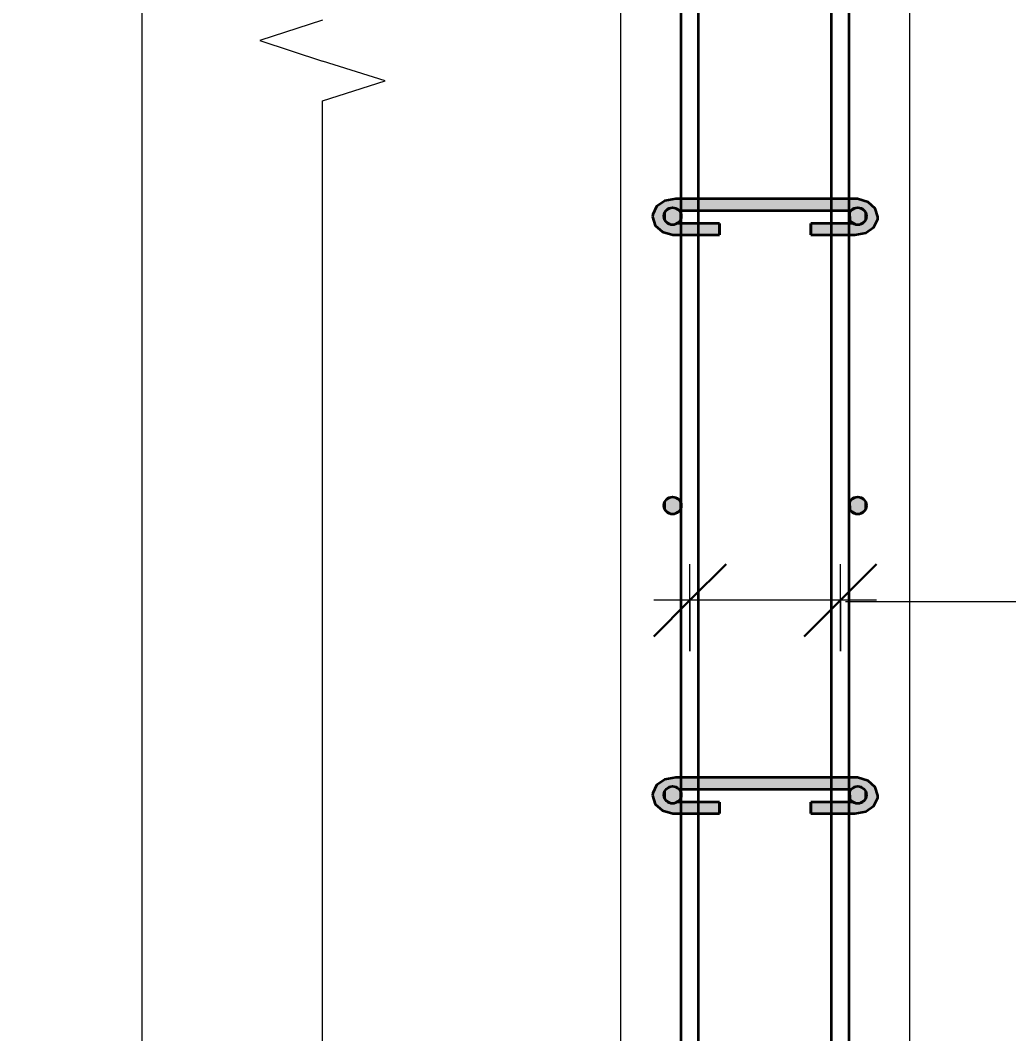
# Model space of a CAD drawing. Header units: millimetres. Extents: x -42469 to 17648, y -5898 to 81170.
# Drawn here: x 2796 to 3479, y -2265 to -1565 of the extents above; entities that cross this region are included whole.
import ezdxf

# ---------------------------------------------------------------- set-up
doc = ezdxf.new("R2010")
doc.units = ezdxf.units.MM
for name, color, linetype, lineweight in [('AA_Dim', 7, 'Continuous', 9), ('AA_Dim-25', 7, 'Continuous', 9), ('AA_Oformlenie', 7, 'Continuous', 9), ('AA_Vinoska', 7, 'Continuous', 9), ('AF_Stena_Опалубка', 253, 'Continuous', 18), ('KR_Armatura', 7, 'Continuous', 20), ('KR_Armatura_Tonkie', 7, 'Continuous', 20)]:
    doc.layers.add(name, color=color, linetype=linetype, lineweight=lineweight)
doc.styles.add('ISOCPEUR_10', font='isocpeur.ttf', dxfattribs={"width": 0.9, "height": 62.5})
doc.styles.add('ISOCPEUR_11', font='isocpeur.ttf', dxfattribs={"width": 0.8, "height": 62.5})
doc.dimstyles.new('00_Точн_3_знака__прозр__4', dxfattribs={"dimscale": 304.8, "dimtxt": 62.248823, "dimasz": 0.139436, "dimexe": 0.123031, "dimexo": 0.082021, "dimgap": 0.008202, "dimtad": 1, "dimdec": 3, "dimrnd": 0.001, "dimdsep": 46, "dimtxsty": 'ISOCPEUR_10', "dimblk1": 'OBLIQUE', "dimblk2": 'OBLIQUE', "dimsah": 1, "dimcen": 0.09, "dimdle": 0.123031, "dimazin": 0, "dimtfac": 1, "dimtdec": 4, "dimtix": 1, "dimtmove": 0, "dimatfit": 3, "dimfxl": 1, "dimtvp": 1, "dimtolj": 1, "dimtzin": 0, "dimlwd": 18, "dimlwe": 18, "dimarcsym": 2})
doc.dimstyles.new('10_Раскладка_арматуры_с_засечками', dxfattribs={"dimscale": 304.8, "dimtxt": 0.18, "dimasz": 0.164042, "dimexe": 0.082021, "dimexo": 0, "dimgap": 0, "dimtad": 1, "dimdec": 3, "dimrnd": 0.001, "dimdsep": 46, "dimtxsty": 'ISOCPEUR_11', "dimblk1": 'OBLIQUE', "dimblk2": 'OBLIQUE', "dimsah": 1, "dimcen": 0.09, "dimdle": 0.082021, "dimazin": 0, "dimtfac": 1, "dimtdec": 4, "dimtix": 1, "dimtmove": 0, "dimatfit": 3, "dimfxl": 1, "dimtvp": 1, "dimtolj": 1, "dimtzin": 0, "dimlwd": 18, "dimlwe": 18, "dimarcsym": 2})

# ---------------------------------------------------------------- blocks, each defined once
blk = doc.blocks.new('261_Шпилька массив _НесАрм_РабПлоск_ - 8 А240-4153581-1-1 Армирование')
at = {"layer": 'KR_Armatura_Tonkie', "lineweight": 35}
for points in [[(34968.04, -1711.81), (34968.04, -1705.54), (34966.68, -1705.89), (34965.87, -1706), (34964.32, -1705.8), (34962.09, -1704.59), (34960.99, -1703.4), (34960.52, -1702.63), (34959.94, -1700.49), (34959.92, -1699.66), (34960.4, -1697.67), (34961.11, -1696.44), (34961.9, -1695.55), (34963.33, -1694.62), (34964.98, -1694.12), (34966.77, -1694.12), (34968.04, -1694.01), (34968.04, -1688.01), (34961.97, -1688.95), (34959.18, -1690.34), (34955.54, -1693.42), (34953.26, -1696.17), (34952.12, -1700.79), (34953.26, -1704.82), (34956.72, -1708.49), (34962.15, -1710.98), (34964.14, -1711.26)], [(34970.12, -1694.84), (35091.13, -1694.7), (35091.87, -1694.2), (35091.87, -1688.01), (34968.04, -1688.15), (34968.04, -1694.46), (34969.41, -1694.84)], [(35091.87, -1711.81), (35098, -1710.95), (35103.19, -1708.49), (35106.66, -1704.82), (35107.87, -1700.49), (35106.66, -1696.17), (35104.28, -1692.58), (35099.39, -1689.46), (35091.87, -1688.15), (35091.87, -1694.39), (35092.35, -1694.2), (35093.95, -1694.01), (35095.87, -1694.39), (35096.87, -1694.8), (35098.62, -1696.41), (35099.35, -1697.67), (35099.67, -1698.45), (35099.77, -1700.76), (35099.47, -1702.02), (35098.64, -1703.56), (35097.33, -1704.85), (35096.87, -1705.2), (35095.43, -1705.8), (35093.09, -1705.9), (35091.87, -1705.96), (35091.87, -1710.98)], [(35089.44, -1696.01), (35090.01, -1695.46), (35090.61, -1694.84), (34968.92, -1694.84), (34970.31, -1696.01), (35089.3, -1696.01)], [(34968.04, -1712.98), (34968.04, -1711.81), (34961.91, -1710.95), (34956.72, -1708.49), (34956.03, -1708.15), (34960.52, -1711.35), (34961.97, -1712.04), (34964.59, -1712.44)], [(34983.87, -1711.81), (34998.34, -1711.81), (34998.34, -1704.98), (34968.87, -1705.2), (34968.04, -1705.8), (34968.04, -1711.81), (34974.91, -1711.81)], [(35087.87, -1711.81), (35091.87, -1711.81), (35091.65, -1705.52), (35089.63, -1704.98), (35061.57, -1705.12), (35061.57, -1711.81), (35075.87, -1711.81)], [(35091.87, -1712.98), (35099.39, -1711.53), (35104.28, -1708.41), (35106.66, -1704.82), (35103.19, -1708.49), (35097.76, -1710.98), (35091.87, -1711.81), (35091.87, -1712.84)], [(34997.69, -1712.98), (34998.34, -1712.84), (34998.34, -1711.81), (34968.04, -1711.81), (34968.04, -1712.98), (34983.87, -1712.98)], [(35088.84, -1712.98), (35091.87, -1712.84), (35091.87, -1711.81), (35061.57, -1711.81), (35061.57, -1712.98), (35087.87, -1712.98)], [(34968.04, -2111.81), (34968.04, -2105.54), (34966.68, -2105.89), (34965.87, -2106), (34964.32, -2105.8), (34962.09, -2104.59), (34960.99, -2103.4), (34960.52, -2102.63), (34959.94, -2100.49), (34959.92, -2099.66), (34960.4, -2097.67), (34961.11, -2096.44), (34961.9, -2095.55), (34963.33, -2094.62), (34964.98, -2094.12), (34966.77, -2094.12), (34968.04, -2094.01), (34968.04, -2088.01), (34961.97, -2088.95), (34959.18, -2090.34), (34955.54, -2093.42), (34953.26, -2096.17), (34952.12, -2100.79), (34953.26, -2104.82), (34956.72, -2108.49), (34962.15, -2110.98), (34964.14, -2111.26)], [(35043.27, -2094.84), (35091.13, -2094.7), (35091.87, -2094.2), (35091.87, -2088.01), (34968.04, -2088.15), (34968.04, -2094.46), (34969.41, -2094.84), (34997.69, -2094.84)], [(35091.87, -2111.81), (35098, -2110.95), (35103.19, -2108.49), (35106.66, -2104.82), (35107.78, -2100.15), (35106.66, -2096.17), (35104.28, -2092.58), (35099.39, -2089.46), (35091.87, -2088.15), (35091.87, -2094.39), (35092.35, -2094.2), (35093.95, -2094.01), (35095.87, -2094.39), (35096.87, -2094.8), (35098.62, -2096.41), (35099.35, -2097.67), (35099.67, -2098.45), (35099.77, -2100.76), (35099.47, -2102.02), (35098.64, -2103.56), (35097.33, -2104.85), (35096.87, -2105.2), (35095.43, -2105.8), (35093.09, -2105.9), (35091.87, -2105.96), (35091.87, -2110.98)], [(34997.69, -2096.01), (35089.63, -2095.76), (35090.61, -2094.84), (34968.92, -2094.84), (34970.31, -2096.01), (34983.87, -2096.01)], [(34968.04, -2112.98), (34968.04, -2111.81), (34961.91, -2110.95), (34956.72, -2108.49), (34956.03, -2108.15), (34960.52, -2111.35), (34961.97, -2112.04), (34964.59, -2112.44)], [(34983.87, -2111.81), (34998.34, -2111.81), (34998.34, -2104.98), (34968.87, -2105.2), (34968.04, -2105.8), (34968.04, -2111.81), (34974.91, -2111.81)], [(35087.87, -2111.81), (35091.87, -2111.81), (35091.65, -2105.52), (35089.63, -2104.98), (35061.57, -2105.2), (35061.57, -2111.81), (35075.87, -2111.81)], [(35091.87, -2112.98), (35099.39, -2111.53), (35104.28, -2108.41), (35106.66, -2104.82), (35103.19, -2108.49), (35097.76, -2110.98), (35091.87, -2111.81), (35091.87, -2112.84)], [(34997.69, -2112.98), (34998.34, -2112.84), (34998.34, -2111.81), (34968.04, -2111.81), (34968.04, -2112.98), (34983.87, -2112.98)], [(35088.84, -2112.98), (35091.87, -2112.84), (35091.87, -2111.81), (35061.57, -2111.81), (35061.57, -2112.98), (35087.87, -2112.98)]]:
    blk.add_hatch(color=256, dxfattribs=at).paths.add_polyline_path(points)
for p, q in [((34971.87, -1688.01), (34968.04, -1688.01)), ((34983.87, -1688.01), (34971.87, -1688.01)), ((35075.87, -1688.01), (34983.87, -1688.01)), ((35087.87, -1688.01), (35075.87, -1688.01)), ((35091.87, -1688.01), (35087.87, -1688.01)), ((34970.31, -1696.01), (34971.87, -1696.01)), ((34971.87, -1696.01), (34983.87, -1696.01)), ((34983.87, -1696.01), (35075.87, -1696.01)), ((35075.87, -1696.01), (35087.87, -1696.01)), ((35087.87, -1696.01), (35089.49, -1696.01)), ((34971.87, -1704.98), (34969.16, -1704.98)), ((34983.87, -1704.98), (34971.87, -1704.98)), ((34998.34, -1704.98), (34983.87, -1704.98)), ((34998.34, -1704.98), (34998.34, -1711.81)), ((34998.34, -1706.15), (34998.34, -1705.12)), ((34998.34, -1712.84), (34998.34, -1706.15)), ((35075.87, -1704.98), (35061.57, -1704.98)), ((35061.57, -1711.81), (35061.57, -1704.98)), ((35061.57, -1705.12), (35061.57, -1706.15)), ((35061.57, -1706.15), (35061.57, -1712.84)), ((35087.87, -1704.98), (35075.87, -1704.98)), ((35090.59, -1704.98), (35087.87, -1704.98)), ((34968.04, -1712.98), (34971.87, -1712.98)), ((34971.87, -1712.98), (34983.87, -1712.98)), ((34983.87, -1712.98), (34998.34, -1712.98)), ((34998.34, -1711.81), (34998.34, -1712.98)), ((35061.57, -1712.98), (35061.57, -1711.81)), ((35061.57, -1712.98), (35075.87, -1712.98)), ((35075.87, -1712.98), (35087.87, -1712.98)), ((35087.87, -1712.98), (35091.87, -1712.98)), ((34971.87, -2088.01), (34968.04, -2088.01)), ((34983.87, -2088.01), (34971.87, -2088.01)), ((35075.87, -2088.01), (34983.87, -2088.01)), ((35087.87, -2088.01), (35075.87, -2088.01)), ((35091.87, -2088.01), (35087.87, -2088.01)), ((34970.31, -2096.01), (34971.87, -2096.01)), ((34971.87, -2096.01), (34983.87, -2096.01)), ((34983.87, -2096.01), (35075.87, -2096.01)), ((35075.87, -2096.01), (35087.87, -2096.01)), ((35087.87, -2096.01), (35089.49, -2096.01)), ((34971.87, -2104.98), (34969.16, -2104.98)), ((34983.87, -2104.98), (34971.87, -2104.98)), ((34998.34, -2104.98), (34983.87, -2104.98)), ((34998.34, -2104.98), (34998.34, -2111.81)), ((34998.34, -2106.15), (34998.34, -2105.12)), ((34998.34, -2112.84), (34998.34, -2106.15)), ((35075.87, -2104.98), (35061.57, -2104.98)), ((35061.57, -2111.81), (35061.57, -2104.98)), ((35061.57, -2105.12), (35061.57, -2106.15)), ((35061.57, -2106.15), (35061.57, -2112.84)), ((35087.87, -2104.98), (35075.87, -2104.98)), ((35090.59, -2104.98), (35087.87, -2104.98)), ((34968.04, -2112.98), (34971.87, -2112.98)), ((34971.87, -2112.98), (34983.87, -2112.98)), ((34983.87, -2112.98), (34998.34, -2112.98)), ((34998.34, -2111.81), (34998.34, -2112.98)), ((35061.57, -2112.98), (35061.57, -2111.81)), ((35061.57, -2112.98), (35075.87, -2112.98)), ((35075.87, -2112.98), (35087.87, -2112.98)), ((35087.87, -2112.98), (35091.87, -2112.98))]:
    blk.add_line(p, q, dxfattribs=at)
at = {"layer": 'KR_Armatura_Tonkie', "lineweight": 35, "flags": 128}
for points in [[(34968.04, -1688.01), (34960.46, -1689.47), (34954.85, -1693.37), (34952.16, -1698.93), (34952.04, -1700.49)], [(35107.87, -1700.49), (35106.02, -1694.61), (35101.01, -1690.21), (35093.74, -1688.09), (35091.87, -1688.01)], [(34952.04, -1700.49), (34953.89, -1706.38), (34958.9, -1710.78), (34966.17, -1712.9), (34968.04, -1712.98)], [(35091.87, -1712.98), (35099.46, -1711.52), (35105.06, -1707.62), (35107.75, -1702.06), (35107.87, -1700.49)], [(34968.04, -2088.01), (34960.46, -2089.47), (34954.85, -2093.37), (34952.16, -2098.93), (34952.04, -2100.49)], [(35107.87, -2100.49), (35106.02, -2094.61), (35101.01, -2090.21), (35093.74, -2088.09), (35091.87, -2088.01)], [(34952.04, -2100.49), (34953.89, -2106.38), (34958.9, -2110.78), (34966.17, -2112.9), (34968.04, -2112.98)], [(35091.87, -2112.98), (35099.46, -2111.52), (35105.06, -2107.62), (35107.75, -2102.06), (35107.87, -2100.49)]]:
    blk.add_lwpolyline(points, dxfattribs=at)
blk = doc.blocks.new('350_Стержень П торец СК-СГ _НесАрм_РабПлоск_ - 350_Стержень П торец СК-СГ _НесАрм_РабПлоск_-4142405-1-1 Армирование')
at = {"layer": 'KR_Armatura_Tonkie', "lineweight": 35}
for points in [[(36965.87, -1106), (36967.43, -1105.8), (36968.87, -1105.2), (36970.12, -1104.24), (36971.07, -1103), (36971.67, -1101.55), (36971.87, -1100), (36971.67, -1098.45), (36971.07, -1097), (36970.12, -1095.76), (36968.87, -1094.8), (36967.43, -1094.2), (36965.87, -1094), (36964.32, -1094.2), (36962.87, -1094.8), (36961.63, -1095.76), (36960.68, -1097), (36960.08, -1098.45), (36959.87, -1100), (36960.08, -1101.55), (36960.68, -1103), (36961.63, -1104.24), (36962.87, -1105.2), (36964.32, -1105.8)], [(37093.87, -1106), (37095.43, -1105.8), (37096.87, -1105.2), (37098.12, -1104.24), (37099.07, -1103), (37099.67, -1101.55), (37099.87, -1100), (37099.67, -1098.45), (37099.07, -1097), (37098.12, -1095.76), (37096.87, -1094.8), (37095.43, -1094.2), (37093.87, -1094), (37092.32, -1094.2), (37090.87, -1094.8), (37089.63, -1095.76), (37088.68, -1097), (37088.08, -1098.45), (37087.87, -1100), (37088.08, -1101.55), (37088.68, -1103), (37089.63, -1104.24), (37090.87, -1105.2), (37092.32, -1105.8)]]:
    blk.add_hatch(color=256, dxfattribs=at).paths.add_polyline_path(points)
at = {"layer": 'AA_Oformlenie'}
for centre, start, end in [((36965.87, -1100), 90, 270), ((36965.87, -1100), 270, 90), ((37093.87, -1100), 90, 270), ((37093.87, -1100), 270, 90)]:
    blk.add_arc(centre, 6, start, end, dxfattribs=at)
at = {"layer": 'KR_Armatura_Tonkie', "lineweight": 35}
for centre in [(36965.87, -1100), (37093.87, -1100)]:
    blk.add_circle(centre, 6, dxfattribs=at)
blk = doc.blocks.new('350_Стержень П торец СК-СГ _НесАрм_РабПлоск_ - 350_Стержень П торец СК-СГ _НесАрм_РабПлоск_-V12-1-1 Армирование')
at = {"layer": 'KR_Armatura_Tonkie', "lineweight": 35}
for points in [[(36965.87, -2106), (36967.43, -2105.8), (36968.87, -2105.2), (36970.12, -2104.24), (36971.07, -2103), (36971.67, -2101.55), (36971.87, -2100), (36971.67, -2098.45), (36971.07, -2097), (36970.12, -2095.76), (36968.87, -2094.8), (36967.43, -2094.2), (36965.87, -2094), (36964.32, -2094.2), (36962.87, -2094.8), (36961.63, -2095.76), (36960.68, -2097), (36960.08, -2098.45), (36959.89, -2100.15), (36960.08, -2101.55), (36960.68, -2103), (36961.63, -2104.24), (36962.87, -2105.2), (36964.32, -2105.8)], [(37093.87, -2106), (37095.43, -2105.8), (37096.87, -2105.2), (37098.12, -2104.24), (37099.07, -2103), (37099.67, -2101.55), (37099.87, -2100), (37099.67, -2098.45), (37099.07, -2097), (37098.12, -2095.76), (37096.87, -2094.8), (37095.43, -2094.2), (37093.87, -2094), (37092.32, -2094.2), (37090.87, -2094.8), (37089.63, -2095.76), (37088.68, -2097), (37088.08, -2098.45), (37087.89, -2100.15), (37088.08, -2101.55), (37088.68, -2103), (37089.63, -2104.24), (37090.87, -2105.2), (37092.32, -2105.8)]]:
    blk.add_hatch(color=256, dxfattribs=at).paths.add_polyline_path(points)
at = {"layer": 'AA_Oformlenie'}
for centre, start, end in [((36965.87, -2100), 90, 270), ((36965.87, -2100), 270, 90), ((37093.87, -2100), 90, 270), ((37093.87, -2100), 270, 90)]:
    blk.add_arc(centre, 6, start, end, dxfattribs=at)
at = {"layer": 'KR_Armatura_Tonkie', "lineweight": 35}
for centre in [(36965.87, -2100), (37093.87, -2100)]:
    blk.add_circle(centre, 6, dxfattribs=at)
blk = doc.blocks.new('011_Прямоугольник обрыва _ЭлУзла_ - 011_Прямоугольник обрыва _ЭлУзла_-4144281-1-1 Армирование')
at = {"layer": 'AA_Oformlenie'}
blk.add_line((34723.92, -3423.65), (34723.92, -1620.24), dxfattribs=at)
blk = doc.blocks.new('DIMBLOCK67-1-1 Армирование')
at = {"layer": 'AA_Dim-25', "lineweight": 30}
for p, q in [((2880.34, 300), (2859.09, 321.25)), ((2880.34, 300), (2901.59, 278.75)), ((2880.34, -2900), (2859.09, -2878.75)), ((2880.34, -2900), (2901.59, -2921.25))]:
    blk.add_line(p, q, dxfattribs=at)
at = {"layer": 'AA_Dim-25', "lineweight": 18}
for p, q in [((3215.9, 300), (2842.84, 300)), ((2880.34, -2900), (2880.34, 300)), ((2880.34, 300), (3215.9, 300)), ((3215.9, -2900), (2842.84, -2900)), ((2880.34, -2900), (3215.9, -2900))]:
    blk.add_line(p, q, dxfattribs=at)
at = {"layer": 'AA_Dim-25', "color": 0, "lineweight": 18, "insert": (2796.19, -1511.89), "char_height": 62.5, "width": 508.525, "attachment_point": 1, "rotation": 90, "line_spacing_factor": 1.149209, "style": 'ISOCPEUR_10'}
blk.add_mtext('200х16=3200', dxfattribs=at)
blk = doc.blocks.new('_Oblique')
at = {"color": 0, "linetype": 'ByBlock', "lineweight": -2}
blk.add_line((-0.5, -0.5), (0.5, 0.5), dxfattribs=at)
blk = doc.blocks.new('DIMBLOCK93-1-1 Армирование')
at = {"layer": 'AA_Dim-25', "lineweight": 30}
for p, q in [((3258.9, -1965.43), (3283.9, -1940.43)), ((3362.9, -1965.43), (3387.9, -1940.43)), ((3258.9, -1965.43), (3233.9, -1990.43)), ((3362.9, -1965.43), (3337.9, -1990.43))]:
    blk.add_line(p, q, dxfattribs=at)
at = {"layer": 'AA_Dim-25', "lineweight": 18}
for p, q in [((3258.9, -2000.78), (3258.9, -1940.43)), ((3362.9, -2000.78), (3362.9, -1940.43)), ((3387.9, -1965.43), (3233.9, -1965.43)), ((3258.9, -1965.43), (3258.9, -2000.78)), ((3362.9, -1965.43), (3362.9, -2000.78))]:
    blk.add_line(p, q, dxfattribs=at)

msp = doc.modelspace()

# ---------------------------------------------------------------- hatches: boundary and pattern name
at = {"layer": 'KR_Armatura'}
h = msp.add_hatch(color=256, dxfattribs=at)
edge = h.paths.add_edge_path()
edge.add_arc((3246.8973, -1700), 6, 0, 360)
for points in [[(3246.8973, -1706), (3252.0935, -1703), (3252.0935, -1697), (3246.8973, -1694), (3241.7012, -1697), (3241.7012, -1703)], [(3374.8973, -1706), (3380.0935, -1703), (3380.0935, -1697), (3374.8973, -1694), (3369.7012, -1697), (3369.8611, -1703.0923)], [(3246.8973, -1906), (3252.0935, -1903), (3252.0935, -1897), (3246.8973, -1894), (3241.7012, -1897), (3241.7012, -1903)], [(3374.8973, -1906), (3380.0935, -1903), (3380.0935, -1897), (3374.8973, -1894), (3369.7012, -1897), (3369.8611, -1903.0923)], [(3246.8973, -2106), (3252.0935, -2103), (3252.0935, -2097), (3246.8973, -2094), (3241.7012, -2097), (3241.7012, -2103)], [(3374.8973, -2106), (3380.0935, -2103), (3380.0935, -2097), (3374.8973, -2094), (3369.7012, -2097), (3369.8611, -2103.0923)]]:
    msp.add_hatch(color=256, dxfattribs=at).paths.add_polyline_path(points)
h = msp.add_hatch(color=256, dxfattribs=at)
edge = h.paths.add_edge_path()
edge.add_arc((3374.8973, -1700), 6, 0, 360)
h = msp.add_hatch(color=256, dxfattribs=at)
edge = h.paths.add_edge_path()
edge.add_arc((3246.8973, -1900), 6, 0, 360)
h = msp.add_hatch(color=256, dxfattribs=at)
edge = h.paths.add_edge_path()
edge.add_arc((3374.8973, -1900), 6, 0, 360)
h = msp.add_hatch(color=256, dxfattribs=at)
edge = h.paths.add_edge_path()
edge.add_arc((3246.8973, -2100), 6, 0, 360)
h = msp.add_hatch(color=256, dxfattribs=at)
edge = h.paths.add_edge_path()
edge.add_arc((3374.8973, -2100), 6, 0, 360)

# ---------------------------------------------------------------- linework, layer by layer
at = {"layer": 'AA_Vinoska'}
for p, q in [((3004.9457, -1564.5825), (2961.6206, -1578.6597)), ((2961.6206, -1578.6597), (3004.9457, -1592.7369)), ((3048.247, -1606.4869), (3004.9457, -1592.7369)), ((3004.9457, -1620.2369), (3048.247, -1606.4869)), ((3366.451, -1966.4306), (3497.1522, -1966.4306))]:
    msp.add_line(p, q, dxfattribs=at)
at = {"layer": 'AF_Stena_Опалубка', "lineweight": 20}
for p, q in [((3210.8973, 350), (3210.8973, -2950)), ((3210.8973, 350), (3210.8973, -2950)), ((3410.8973, -2942), (3410.8973, 350)), ((3410.8973, -2942), (3410.8973, 350))]:
    msp.add_line(p, q, dxfattribs=at)
at = {"layer": 'KR_Armatura'}
for p, q in [((3246.8973, -1694), (3241.7012, -1697)), ((3252.0935, -1697), (3246.8973, -1694)), ((3374.8973, -1694), (3369.7012, -1697)), ((3380.0935, -1697), (3374.8973, -1694)), ((3241.7012, -1697), (3241.7012, -1703)), ((3252.0935, -1703), (3252.0935, -1697)), ((3369.7012, -1697), (3369.8611, -1703.0923)), ((3380.0935, -1703), (3380.0935, -1697)), ((3241.7012, -1703), (3246.8973, -1706)), ((3246.8973, -1706), (3252.0935, -1703)), ((3369.8611, -1703.0923), (3374.8973, -1706)), ((3374.8973, -1706), (3380.0935, -1703)), ((3246.8973, -1894), (3241.7012, -1897)), ((3241.7012, -1897), (3241.7012, -1903)), ((3252.0935, -1897), (3246.8973, -1894)), ((3252.0935, -1903), (3252.0935, -1897)), ((3374.8973, -1894), (3369.7012, -1897)), ((3369.7012, -1897), (3369.8611, -1903.0923)), ((3380.0935, -1897), (3374.8973, -1894)), ((3380.0935, -1903), (3380.0935, -1897)), ((3241.7012, -1903), (3246.8973, -1906)), ((3246.8973, -1906), (3252.0935, -1903)), ((3369.8611, -1903.0923), (3374.8973, -1906)), ((3374.8973, -1906), (3380.0935, -1903)), ((3246.8973, -2094), (3241.7012, -2097)), ((3252.0935, -2097), (3246.8973, -2094)), ((3374.8973, -2094), (3369.7012, -2097)), ((3380.0935, -2097), (3374.8973, -2094)), ((3241.7012, -2097), (3241.7012, -2103)), ((3252.0935, -2103), (3252.0935, -2097)), ((3369.7012, -2097), (3369.8611, -2103.0923)), ((3380.0935, -2103), (3380.0935, -2097)), ((3241.7012, -2103), (3246.8973, -2106)), ((3246.8973, -2106), (3252.0935, -2103)), ((3369.8611, -2103.0923), (3374.8973, -2106)), ((3374.8973, -2106), (3380.0935, -2103))]:
    msp.add_line(p, q, dxfattribs=at)
for centre in [(3246.8973, -1700), (3374.8973, -1700), (3246.8973, -1900), (3374.8973, -1900), (3246.8973, -2100), (3374.8973, -2100)]:
    msp.add_circle(centre, 6, dxfattribs=at)
at = {"layer": 'KR_Armatura_Tonkie', "lineweight": 35}
for p, q in [((3252.8973, -2942), (3252.8973, 320)), ((3264.8973, -2942), (3264.8973, 320)), ((3356.8973, -2942), (3356.8973, 320)), ((3368.8973, -2942), (3368.8973, 320))]:
    msp.add_line(p, q, dxfattribs=at)

# ---------------------------------------------------------------- block references
at = {"layer": 'AA_Oformlenie'}
msp.add_blockref('011_Прямоугольник обрыва _ЭлУзла_ - 011_Прямоугольник обрыва _ЭлУзла_-4144281-1-1 Армирование', (-31718.977, 0), dxfattribs=at)
at = {"layer": 'KR_Armatura_Tonkie', "lineweight": 35}
for name, p in [('261_Шпилька массив _НесАрм_РабПлоск_ - 8 А240-4153581-1-1 Армирование', (-31718.977, 0)), ('350_Стержень П торец СК-СГ _НесАрм_РабПлоск_ - 350_Стержень П торец СК-СГ _НесАрм_РабПлоск_-4142405-1-1 Армирование', (-33718.977, -600)), ('350_Стержень П торец СК-СГ _НесАрм_РабПлоск_ - 350_Стержень П торец СК-СГ _НесАрм_РабПлоск_-4142405-1-1 Армирование', (-33718.977, -800)), ('350_Стержень П торец СК-СГ _НесАрм_РабПлоск_ - 350_Стержень П торец СК-СГ _НесАрм_РабПлоск_-V12-1-1 Армирование', (-33718.977, 0))]:
    msp.add_blockref(name, p, dxfattribs=at)

# ---------------------------------------------------------------- dimensions: what is measured, and where the dimension line sits
at = {"layer": 'AA_Dim', "lineweight": 18}
dim = msp.add_linear_dim(base=(2880.3395, 300), p1=(3240.8973, -2900), p2=(3240.8973, 300), angle=90, dimstyle='00_Точн_3_знака__прозр__4', override={"dimpost": '200х16=<>', "dimfxl": 3200}, dxfattribs=at)
dim.commit()
dim.dimension.update_dxf_attribs({"geometry": 'DIMBLOCK67-1-1 Армирование', "text_midpoint": (2846.5895, -1300)})
dim = msp.add_linear_dim(base=(3258.8973, -1965.4293), p1=(3362.8973, -2000.7846), p2=(3258.8973, -2000.7846), dimstyle='10_Раскладка_арматуры_с_засечками', override={"dimpost": '<>', "dimfxl": 104}, dxfattribs=at)
dim.commit()
dim.dimension.update_dxf_attribs({"geometry": 'DIMBLOCK93-1-1 Армирование', "text_midpoint": (3310.8973, -1934.1793)})

doc.saveas('drawing.dxf')
